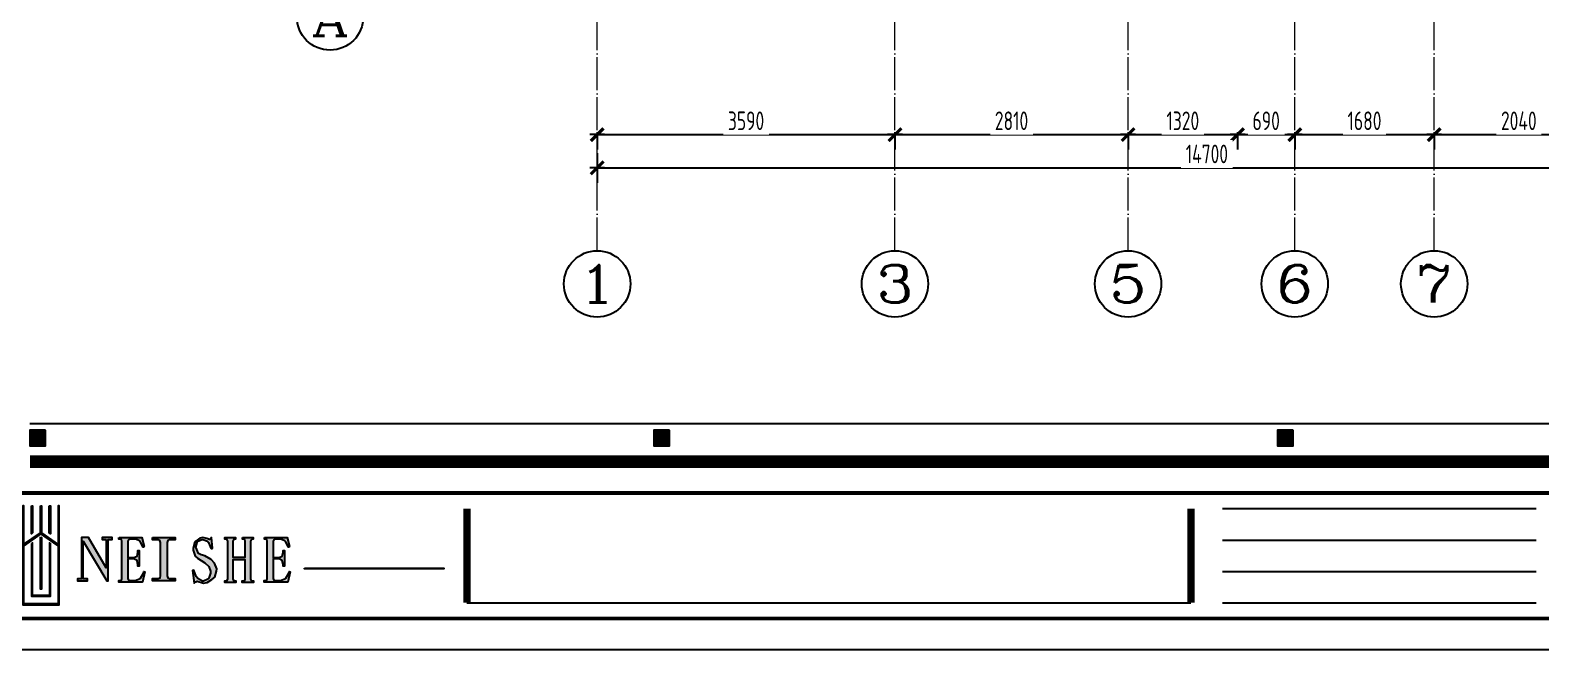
# Model space of a CAD drawing. Header units: inches. Extents: x -50945 to 250244, y -404780 to 18493.
# Drawn here: x 187437 to 205646, y -292400 to -284927 of the extents above; entities that cross this region are included whole.
import ezdxf
from ezdxf.enums import TextEntityAlignment as Align

# ---------------------------------------------------------------- set-up
doc = ezdxf.new("R2010")
doc.units = ezdxf.units.IN
doc.header["$MEASUREMENT"] = 0
doc.linetypes.add('DOTE', pattern=[2.42, 2, -0.2, 0.02, -0.2])
for name, color, linetype in [('15开关布置图-YJ', 2, 'Continuous'), ('AXIS', 1, 'Continuous'), ('AXIS_TEXT', 7, 'Continuous'), ('A图框', 7, 'Continuous'), ('D-ARCHI', 250, 'Continuous'), ('外标注', 50, 'Continuous')]:
    doc.layers.add(name, color=color, linetype=linetype)
doc.styles.add('_TCH_AXIS', font='COMPLEX', dxfattribs={"bigfont": 'GBCBIG'})
doc.styles.add('COMPLEX', font='COMPLEX')
doc.styles.add('HBA-DIMT', font='ARCHS.SHX', dxfattribs={"width": 0.8})
doc.dimstyles.new('HBA_40', dxfattribs={"dimscale": 50, "dimtxt": 2.5, "dimasz": 0.1, "dimexe": 2, "dimexo": 2.5, "dimgap": 0.6, "dimtad": 1, "dimdec": 0, "dimrnd": 5, "dimzin": 0, "dimtxsty": 'HBA-DIMT', "dimblk": 'HBA_DIMENSION_TICK', "dimblk1": 'HBA_DIMENSION_TICK', "dimblk2": 'HBA_DIMENSION_TICK', "dimcen": 0.125, "dimclrd": 44, "dimclre": 44, "dimclrt": 2, "dimadec": 0, "dimazin": 0, "dimtfac": 1, "dimtdec": 0, "dimtix": 1, "dimtmove": 1, "dimatfit": 3, "dimldrblk": 'HBA_Leader_Dot', "dimfxl": 0, "dimtvp": 1, "dimtfill": 1, "dimtolj": 1, "dimtzin": 0, "dimarcsym": 0})

# ---------------------------------------------------------------- blocks, each defined once
blk = doc.blocks.new('HBA_DIMENSION_TICK')
at = {"color": 0, "linetype": 'ByBlock'}
for p, q in [((-10, 0), (0, 0)), ((0, 0), (10, 0))]:
    blk.add_line(p, q, dxfattribs=at)
at = {"color": 50, "linetype": 'ByBlock'}
blk.add_solid([(-10, -7), (-7, -10), (7, 10), (10, 7)], dxfattribs=at)
blk = doc.blocks.new('*D822')
at = {"layer": 'Defpoints', "color": 0, "transparency": 16777216}
for p in [(194271, -285932), (197861, -285932), (197861, -286187)]:
    blk.add_point(p, dxfattribs=at)
at = {"layer": '外标注', "color": 44, "lineweight": -2, "transparency": 16777216}
for p, q in [((194271, -286157), (194271, -286367)), ((194280, -286187), (197852, -286187)), ((197861, -286157), (197861, -286367))]:
    blk.add_line(p, q, dxfattribs=at)
at = {"layer": '外标注', "color": 44, "lineweight": -2, "transparency": 16777216, "xscale": 9, "yscale": 9, "zscale": 9, "rotation": 180}
blk.add_blockref('HBA_DIMENSION_TICK', (194271, -286187), dxfattribs=at)
at = {"layer": '外标注', "color": 44, "lineweight": -2, "transparency": 16777216, "xscale": 9, "yscale": 9, "zscale": 9}
blk.add_blockref('HBA_DIMENSION_TICK', (197861, -286187), dxfattribs=at)
at = {"layer": '外标注', "color": 2, "transparency": 16777216, "insert": (196066, -286020), "char_height": 225, "attachment_point": 5, "style": 'HBA-DIMT', "bg_fill": 3, "box_fill_scale": 1.25, "bg_fill_color": 256, "bg_fill_true_color": 13158600, "bg_fill_transparency": 0}
blk.add_mtext('\\A1;3590', dxfattribs=at)
blk = doc.blocks.new('HBA_Leader_Dot')
at = {"color": 0, "linetype": 'ByBlock'}
blk.add_line((-5, 0), (-10, 0), dxfattribs=at)
at = {"color": 0, "linetype": 'ByBlock', "const_width": 5}
blk.add_lwpolyline([(-2.5, 0, 1), (2.5, 0, 1)], format="xyb", close=True, dxfattribs=at)
blk = doc.blocks.new('*D823')
at = {"layer": 'Defpoints', "color": 0, "transparency": 16777216}
for p in [(197861, -285932), (200671, -285932), (200671, -286187)]:
    blk.add_point(p, dxfattribs=at)
at = {"layer": '外标注', "color": 44, "lineweight": -2, "transparency": 16777216}
for p, q in [((197861, -286157), (197861, -286367)), ((197870, -286187), (200662, -286187)), ((200671, -286157), (200671, -286367))]:
    blk.add_line(p, q, dxfattribs=at)
at = {"layer": '外标注', "color": 44, "lineweight": -2, "transparency": 16777216, "xscale": 9, "yscale": 9, "zscale": 9, "rotation": 180}
blk.add_blockref('HBA_DIMENSION_TICK', (197861, -286187), dxfattribs=at)
at = {"layer": '外标注', "color": 44, "lineweight": -2, "transparency": 16777216, "xscale": 9, "yscale": 9, "zscale": 9}
blk.add_blockref('HBA_DIMENSION_TICK', (200671, -286187), dxfattribs=at)
at = {"layer": '外标注', "color": 2, "transparency": 16777216, "insert": (199266, -286020), "char_height": 225, "attachment_point": 5, "style": 'HBA-DIMT', "bg_fill": 3, "box_fill_scale": 1.25, "bg_fill_color": 256, "bg_fill_true_color": 13158600, "bg_fill_transparency": 0}
blk.add_mtext('\\A1;2810', dxfattribs=at)
blk = doc.blocks.new('*D824')
at = {"layer": 'Defpoints', "color": 0, "transparency": 16777216}
for p in [(200671, -285932), (201991, -285932), (201991, -286187)]:
    blk.add_point(p, dxfattribs=at)
at = {"layer": '外标注', "color": 44, "lineweight": -2, "transparency": 16777216}
for p, q in [((200671, -286157), (200671, -286367)), ((200680, -286187), (201982, -286187)), ((201991, -286157), (201991, -286367))]:
    blk.add_line(p, q, dxfattribs=at)
at = {"layer": '外标注', "color": 44, "lineweight": -2, "transparency": 16777216, "xscale": 9, "yscale": 9, "zscale": 9, "rotation": 180}
blk.add_blockref('HBA_DIMENSION_TICK', (200671, -286187), dxfattribs=at)
at = {"layer": '外标注', "color": 44, "lineweight": -2, "transparency": 16777216, "xscale": 9, "yscale": 9, "zscale": 9}
blk.add_blockref('HBA_DIMENSION_TICK', (201991, -286187), dxfattribs=at)
at = {"layer": '外标注', "color": 2, "transparency": 16777216, "insert": (201331, -286020), "char_height": 225, "attachment_point": 5, "style": 'HBA-DIMT', "bg_fill": 3, "box_fill_scale": 1.25, "bg_fill_color": 256, "bg_fill_true_color": 13158600, "bg_fill_transparency": 0}
blk.add_mtext('\\A1;1320', dxfattribs=at)
blk = doc.blocks.new('*D825')
at = {"layer": 'Defpoints', "color": 0, "transparency": 16777216}
for p in [(201991, -285932), (202681, -285932), (202681, -286187)]:
    blk.add_point(p, dxfattribs=at)
at = {"layer": '外标注', "color": 44, "lineweight": -2, "transparency": 16777216}
for p, q in [((201991, -286157), (201991, -286367)), ((202000, -286187), (202672, -286187)), ((202681, -286157), (202681, -286367))]:
    blk.add_line(p, q, dxfattribs=at)
at = {"layer": '外标注', "color": 44, "lineweight": -2, "transparency": 16777216, "xscale": 9, "yscale": 9, "zscale": 9, "rotation": 180}
blk.add_blockref('HBA_DIMENSION_TICK', (201991, -286187), dxfattribs=at)
at = {"layer": '外标注', "color": 44, "lineweight": -2, "transparency": 16777216, "xscale": 9, "yscale": 9, "zscale": 9}
blk.add_blockref('HBA_DIMENSION_TICK', (202681, -286187), dxfattribs=at)
at = {"layer": '外标注', "color": 2, "transparency": 16777216, "insert": (202336, -286020), "char_height": 225, "attachment_point": 5, "style": 'HBA-DIMT', "bg_fill": 3, "box_fill_scale": 1.25, "bg_fill_color": 256, "bg_fill_true_color": 13158600, "bg_fill_transparency": 0}
blk.add_mtext('\\A1;690', dxfattribs=at)
blk = doc.blocks.new('*D826')
at = {"layer": 'Defpoints', "color": 0, "transparency": 16777216}
for p in [(202681, -285932), (204361, -285932), (204361, -286187)]:
    blk.add_point(p, dxfattribs=at)
at = {"layer": '外标注', "color": 44, "lineweight": -2, "transparency": 16777216}
for p, q in [((202681, -286157), (202681, -286367)), ((202690, -286187), (204352, -286187)), ((204361, -286157), (204361, -286367))]:
    blk.add_line(p, q, dxfattribs=at)
at = {"layer": '外标注', "color": 44, "lineweight": -2, "transparency": 16777216, "xscale": 9, "yscale": 9, "zscale": 9, "rotation": 180}
blk.add_blockref('HBA_DIMENSION_TICK', (202681, -286187), dxfattribs=at)
at = {"layer": '外标注', "color": 44, "lineweight": -2, "transparency": 16777216, "xscale": 9, "yscale": 9, "zscale": 9}
blk.add_blockref('HBA_DIMENSION_TICK', (204361, -286187), dxfattribs=at)
at = {"layer": '外标注', "color": 2, "transparency": 16777216, "insert": (203521, -286020), "char_height": 225, "attachment_point": 5, "style": 'HBA-DIMT', "bg_fill": 3, "box_fill_scale": 1.25, "bg_fill_color": 256, "bg_fill_true_color": 13158600, "bg_fill_transparency": 0}
blk.add_mtext('\\A1;1680', dxfattribs=at)
blk = doc.blocks.new('*D827')
at = {"layer": 'Defpoints', "color": 0, "transparency": 16777216}
for p in [(204361, -285932), (206401, -285932), (206401, -286187)]:
    blk.add_point(p, dxfattribs=at)
at = {"layer": '外标注', "color": 44, "lineweight": -2, "transparency": 16777216}
for p, q in [((204361, -286157), (204361, -286367)), ((204370, -286187), (206392, -286187)), ((206401, -286157), (206401, -286367))]:
    blk.add_line(p, q, dxfattribs=at)
at = {"layer": '外标注', "color": 44, "lineweight": -2, "transparency": 16777216, "xscale": 9, "yscale": 9, "zscale": 9, "rotation": 180}
blk.add_blockref('HBA_DIMENSION_TICK', (204361, -286187), dxfattribs=at)
at = {"layer": '外标注', "color": 44, "lineweight": -2, "transparency": 16777216, "xscale": 9, "yscale": 9, "zscale": 9}
blk.add_blockref('HBA_DIMENSION_TICK', (206401, -286187), dxfattribs=at)
at = {"layer": '外标注', "color": 2, "transparency": 16777216, "insert": (205381, -286020), "char_height": 225, "attachment_point": 5, "style": 'HBA-DIMT', "bg_fill": 3, "box_fill_scale": 1.25, "bg_fill_color": 256, "bg_fill_true_color": 13158600, "bg_fill_transparency": 0}
blk.add_mtext('\\A1;2040', dxfattribs=at)
blk = doc.blocks.new('*D830')
at = {"layer": 'Defpoints', "color": 0, "transparency": 16777216}
for p in [(194271, -286187), (208971, -286187), (208971, -286587)]:
    blk.add_point(p, dxfattribs=at)
at = {"layer": '外标注', "color": 44, "lineweight": -2, "transparency": 16777216}
for p, q in [((194271, -286412), (194271, -286767)), ((208971, -286412), (208971, -286767)), ((194280, -286587), (208962, -286587))]:
    blk.add_line(p, q, dxfattribs=at)
at = {"layer": '外标注', "color": 44, "lineweight": -2, "transparency": 16777216, "xscale": 9, "yscale": 9, "zscale": 9, "rotation": 180}
blk.add_blockref('HBA_DIMENSION_TICK', (194271, -286587), dxfattribs=at)
at = {"layer": '外标注', "color": 44, "lineweight": -2, "transparency": 16777216, "xscale": 9, "yscale": 9, "zscale": 9}
blk.add_blockref('HBA_DIMENSION_TICK', (208971, -286587), dxfattribs=at)
at = {"layer": '外标注', "color": 2, "transparency": 16777216, "insert": (201621, -286420), "char_height": 225, "attachment_point": 5, "style": 'HBA-DIMT', "bg_fill": 3, "box_fill_scale": 1.25, "bg_fill_color": 256, "bg_fill_true_color": 13158600, "bg_fill_transparency": 0}
blk.add_mtext('\\A1;14700', dxfattribs=at)
blk = doc.blocks.new('_AXISO')
blk.add_circle((0, 0), 0.5)
at = {"layer": 'AXIS_TEXT', "style": 'COMPLEX', "width": 1.041667}
blk.add_attdef('A', text='', height=0.56, dxfattribs=at).set_placement((-0.25, -0.28), (0.25, -0.28), align=Align.FIT)
blk = doc.blocks.new('gegwe')
h = blk.add_hatch(color=9)
h.paths.add_polyline_path([(189652, -49616), (189652, -49028), (189629, -49028), (189629, -49617), (189269, -49867), (189269, -49028), (189267, -49028), (189246, -49028), (189246, -51182), (190039, -51182), (190039, -49027), (190014, -49027), (190014, -49865), (190014, -49868)])
h.paths.add_polyline_path([(190014, -49898), (190014, -51161), (189269, -51161), (189269, -49898), (189642, -49636)], flags=16)
h.paths.add_polyline_path([(189641, -49706), (189653, -49716), (189653, -50844), (189629, -50844), (189629, -49716)], flags=0)
h.paths.add_polyline_path([(189825, -49834), (189847, -49852), (189847, -51000), (189439, -51000), (189439, -49849), (189461, -49834), (189461, -50979), (189825, -50979)], flags=0)
h.paths.add_polyline_path([(189439, -49636), (189459, -49620), (189459, -49028), (189439, -49028)], flags=17)
h.paths.add_polyline_path([(189822, -49620), (189847, -49637), (189847, -49027), (189822, -49027)])
at = {"color": 9}
for points in [[(189267, -49028), (189246, -49028), (189246, -51182), (190039, -51182), (190039, -49027), (190014, -49027), (190014, -49865), (190014, -49868)], [(189269, -49867), (189269, -49028), (189267, -49028)], [(189269, -49867), (189629, -49617), (189629, -49028)], [(189439, -49028), (189459, -49028), (189459, -49620), (189439, -49636), (189439, -49028)], [(189629, -49028), (189650, -49028), (189652, -49028), (189652, -49616), (190014, -49868)], [(190014, -49898), (189642, -49636), (189269, -49898)], [(190014, -49898), (190014, -51161), (189269, -51161), (189269, -49898)], [(189439, -49849), (189439, -51000), (189847, -51000), (189847, -49852), (189825, -49834), (189825, -50979), (189461, -50979), (189461, -49834), (189461, -49834), (189439, -49849)], [(189641, -49706), (189653, -49716), (189653, -50844), (189629, -50844), (189629, -49716), (189641, -49706)]]:
    blk.add_lwpolyline(points, dxfattribs=at)
blk.add_lwpolyline([(189822, -49027), (189842, -49027), (189847, -49027), (189847, -49637), (189822, -49620), (189822, -49027)], close=True, dxfattribs=at)
blk = doc.blocks.new('gegeg')
at = {"layer": 'A图框'}
h = blk.add_hatch(color=256, dxfattribs=at)
h.dxf.hatch_style = 1
h.paths.add_polyline_path([(133887, -57733), (134062, -57733), (134062, -57558), (133887, -57558)])
h = blk.add_hatch(color=256, dxfattribs=at)
h.dxf.hatch_style = 1
h.paths.add_polyline_path([(140844, -57733), (141019, -57733), (141019, -57558), (140844, -57558)])
h = blk.add_hatch(color=256, dxfattribs=at)
h.dxf.hatch_style = 1
h.paths.add_polyline_path([(147800, -57733), (147975, -57733), (147975, -57558), (147800, -57558)])
for points in [[(134739, -58777), (134739, -59093), (134540, -58756), (134463, -58756), (134463, -59217), (134420, -59217), (134420, -59237), (134529, -59237), (134529, -59217), (134483, -59217), (134483, -58794), (134745, -59237), (134761, -59237), (134761, -58777), (134804, -58777), (134804, -58756), (134693, -58756), (134693, -58777)], [(134914, -59212), (134909, -59229), (134893, -59235), (134879, -59235), (134879, -59253), (135145, -59253), (135170, -59139), (135158, -59133), (135153, -59151), (135121, -59209), (135116, -59214), (135061, -59235), (135000, -59235), (134986, -59229), (134980, -59212), (134980, -58994), (135047, -58994), (135082, -59011), (135091, -59061), (135091, -59073), (135105, -59073), (135105, -58901), (135091, -58901), (135091, -58919), (135082, -58962), (135047, -58977), (134980, -58977), (134980, -58796), (134986, -58779), (135000, -58774), (135065, -58773), (135114, -58794), (135151, -58861), (135163, -58855), (135137, -58756), (134881, -58756), (134881, -58773), (134893, -58773), (134909, -58779), (134914, -58797)], [(135417, -58811), (135426, -58787), (135445, -58779), (135506, -58779), (135506, -58756), (135256, -58756), (135256, -58779), (135317, -58779), (135338, -58787), (135344, -58810), (135344, -59182), (135339, -59205), (135316, -59213), (135256, -59213), (135256, -59237), (135506, -59237), (135506, -59213), (135446, -59213), (135427, -59206), (135417, -59182)], [(135837, -59038), (135882, -59078), (135903, -59132), (135902, -59152), (135881, -59208), (135872, -59220), (135825, -59243), (135813, -59242), (135761, -59214), (135741, -59189), (135716, -59118), (135702, -59123), (135721, -59263), (135737, -59248), (135751, -59243), (135823, -59263), (135863, -59257), (135916, -59223), (135949, -59199), (135968, -59131), (135971, -59105), (135945, -59040), (135909, -59002), (135837, -58960), (135798, -58947), (135768, -58935), (135738, -58864), (135753, -58809), (135762, -58797), (135809, -58778), (135816, -58777), (135869, -58797), (135880, -58811), (135910, -58880), (135922, -58873), (135912, -58756), (135903, -58771), (135889, -58777), (135860, -58765), (135816, -58756), (135782, -58762), (135736, -58794), (135724, -58813), (135707, -58877), (135707, -58896), (135730, -58964), (135755, -58986)], [(136289, -59003), (136289, -59216), (136284, -59234), (136268, -59240), (136256, -59240), (136256, -59258), (136379, -59258), (136379, -59240), (136367, -59240), (136353, -59234), (136346, -59218), (136346, -58797), (136353, -58780), (136367, -58774), (136377, -58774), (136377, -58756), (136258, -58756), (136258, -58774), (136268, -58774), (136284, -58780), (136289, -58797), (136289, -58975), (136150, -58975), (136150, -58797), (136157, -58780), (136172, -58774), (136180, -58774), (136180, -58756), (136062, -58756), (136062, -58774), (136072, -58774), (136088, -58780), (136093, -58797), (136093, -59216), (136088, -59234), (136072, -59240), (136060, -59240), (136060, -59258), (136183, -59258), (136183, -59240), (136171, -59240), (136157, -59235), (136150, -59217), (136150, -59003)], [(136534, -59212), (136530, -59229), (136514, -59235), (136499, -59235), (136499, -59253), (136765, -59253), (136791, -59139), (136779, -59133), (136774, -59151), (136742, -59209), (136736, -59214), (136681, -59235), (136621, -59235), (136607, -59229), (136600, -59212), (136600, -58994), (136667, -58994), (136702, -59011), (136711, -59061), (136711, -59073), (136725, -59073), (136725, -58901), (136711, -58901), (136711, -58919), (136702, -58962), (136668, -58977), (136600, -58977), (136600, -58796), (136606, -58779), (136620, -58774), (136686, -58773), (136734, -58794), (136771, -58861), (136783, -58855), (136758, -58756), (136502, -58756), (136502, -58773), (136513, -58773), (136530, -58779), (136534, -58797)], [(138503, -59104), (138503, -59096), (136951, -59096), (136951, -59104)]]:
    blk.add_hatch(color=256, dxfattribs=at).paths.add_polyline_path(points)
for p, q in [((133887, -57482), (161887, -57482)), ((147184, -58433), (150684, -58433)), ((147184, -58783), (150684, -58783)), ((147184, -59133), (150684, -59133)), ((138761, -59483), (146834, -59483)), ((147184, -59483), (150684, -59483))]:
    blk.add_line(p, q, dxfattribs=at)
for points in [[(162587, -39218), (162587, -60008), (133187, -60008), (133187, -39218)], [(134062, -57558), (133887, -57558), (133887, -57733), (134062, -57733)], [(141019, -57558), (140844, -57558), (140844, -57733), (141019, -57733)], [(147975, -57558), (147800, -57558), (147800, -57733), (147975, -57733)], [(134739, -58777), (134739, -59093), (134540, -58756), (134463, -58756), (134463, -59217), (134420, -59217), (134420, -59237), (134529, -59237), (134529, -59217), (134483, -59217), (134483, -58794), (134745, -59237), (134761, -59237), (134761, -58777), (134804, -58777), (134804, -58756), (134693, -58756), (134693, -58777), (134739, -58777)], [(135256, -58756), (135506, -58756), (135506, -58779), (135445, -58779), (135426, -58787), (135417, -58811), (135417, -59182), (135427, -59206), (135446, -59213), (135506, -59213), (135506, -59237), (135256, -59237), (135256, -59213), (135316, -59213), (135339, -59205), (135344, -59182), (135344, -58810), (135338, -58787), (135317, -58779), (135256, -58779), (135256, -58756)], [(136951, -59096), (138503, -59096), (138503, -59104), (136951, -59104)]]:
    blk.add_lwpolyline(points, close=True, dxfattribs=at)
for points, const_width in [([(161887, -57908), (133887, -57908)], 140), ([(138761, -58433), (138761, -59483)], 84), ([(146834, -58433), (146834, -59483)], 84)]:
    blk.add_lwpolyline(points, dxfattribs=dict(at, const_width=const_width))
at = {"layer": 'A图框', "const_width": 42}
blk.add_lwpolyline([(133537, -58258), (162237, -58258), (162237, -59658), (133537, -59658)], close=True, dxfattribs=at)
at = {"layer": 'A图框'}
for points in [[(134882, -58756), (135137, -58756), (135163, -58855), (135151, -58861), (135116, -58798), (135112, -58793), (135065, -58773), (135000, -58774), (134986, -58779), (134980, -58796), (134980, -58977), (135047, -58977), (135082, -58962), (135091, -58919), (135091, -58901), (135105, -58901), (135105, -59073), (135091, -59073), (135091, -59061), (135082, -59011), (135047, -58994), (134980, -58994), (134980, -59212), (134986, -59229), (135000, -59235), (135061, -59235), (135116, -59214), (135121, -59209), (135153, -59151), (135158, -59133), (135170, -59139), (135145, -59253), (134879, -59253), (134879, -59235), (134893, -59235), (134909, -59229), (134914, -59212), (134914, -58797), (134909, -58779), (134893, -58773), (134881, -58773), (134881, -58756)], [(135910, -58880), (135922, -58873), (135912, -58756), (135903, -58771), (135889, -58777), (135860, -58765), (135816, -58756), (135782, -58762), (135736, -58794), (135724, -58813), (135707, -58877), (135707, -58896), (135730, -58964), (135755, -58986), (135837, -59038), (135882, -59078), (135903, -59132), (135902, -59152), (135881, -59208), (135872, -59220), (135825, -59243), (135813, -59242), (135761, -59214), (135741, -59189), (135716, -59118), (135702, -59123), (135721, -59263), (135737, -59248), (135751, -59243), (135823, -59263), (135863, -59257), (135916, -59223), (135949, -59199), (135968, -59131), (135971, -59105), (135945, -59040), (135909, -59002), (135837, -58960), (135798, -58947), (135768, -58935), (135738, -58864), (135753, -58809), (135762, -58797), (135809, -58778), (135816, -58777), (135869, -58797), (135880, -58811), (135910, -58880)], [(136258, -58756), (136377, -58756), (136377, -58774), (136367, -58774), (136353, -58780), (136346, -58797), (136346, -59218), (136353, -59234), (136367, -59240), (136379, -59240), (136379, -59258), (136256, -59258), (136256, -59240), (136268, -59240), (136284, -59234), (136289, -59216), (136289, -59003), (136150, -59003), (136150, -59217), (136157, -59235), (136171, -59240), (136183, -59240), (136183, -59258), (136060, -59258), (136060, -59240), (136072, -59240), (136088, -59234), (136093, -59216), (136093, -58797), (136088, -58780), (136072, -58774), (136062, -58774), (136062, -58756), (136180, -58756), (136180, -58774), (136172, -58774), (136157, -58780), (136150, -58797), (136150, -58975), (136289, -58975), (136289, -58797), (136284, -58780), (136268, -58774), (136258, -58774), (136258, -58756)], [(136502, -58756), (136758, -58756), (136783, -58855), (136771, -58861), (136736, -58798), (136732, -58793), (136686, -58773), (136620, -58774), (136606, -58779), (136600, -58796), (136600, -58977), (136668, -58977), (136702, -58962), (136711, -58919), (136711, -58901), (136725, -58901), (136725, -59073), (136711, -59073), (136711, -59061), (136702, -59011), (136667, -58994), (136600, -58994), (136600, -59212), (136607, -59229), (136621, -59235), (136681, -59235), (136736, -59214), (136742, -59209), (136774, -59151), (136779, -59133), (136791, -59139), (136765, -59253), (136499, -59253), (136499, -59235), (136514, -59235), (136530, -59229), (136534, -59212), (136534, -58797), (136530, -58779), (136513, -58773), (136502, -58773), (136502, -58756)]]:
    blk.add_lwpolyline(points, dxfattribs=at)
at = {"layer": '15开关布置图-YJ', "color": 2, "xscale": 0.5119999999988067, "yscale": 0.5119999999988067, "zscale": 0.5119999999988067}
blk.add_blockref('gegwe', (36914, -33299), dxfattribs=at)

msp = doc.modelspace()

# ---------------------------------------------------------------- block references
at = {"layer": 'AXIS'}
ref = msp.add_blockref('_AXISO', (191051.36, -284766.95), dxfattribs=dict(at, xscale=800, yscale=800, zscale=800))
ref.add_attrib('A', 'A', dxfattribs={"layer": 'AXIS_TEXT', "height": 452.55, "style": '_TCH_AXIS', "width": 1.166667}).set_placement((190825.08, -284993.23), (191277.63, -284993.23), align=Align.FIT)
ref = msp.add_blockref('_AXISO', (194271.15, -287986.95), dxfattribs=dict(at, xscale=800, yscale=800, zscale=800))
ref.add_attrib('A', '1', dxfattribs={"layer": 'AXIS_TEXT', "height": 452.55, "style": '_TCH_AXIS', "width": 2.333333}).set_placement((194044.88, -288213.23), (194497.43, -288213.23), align=Align.FIT)
ref = msp.add_blockref('_AXISO', (197860.85, -287986.95), dxfattribs=dict(at, xscale=800, yscale=800, zscale=800))
ref.add_attrib('A', '3', dxfattribs={"layer": 'AXIS_TEXT', "height": 452.55, "style": '_TCH_AXIS', "width": 1.5}).set_placement((197634.58, -288213.23), (198087.13, -288213.23), align=Align.FIT)
ref = msp.add_blockref('_AXISO', (200670.85, -287986.95), dxfattribs=dict(at, xscale=800, yscale=800, zscale=800))
ref.add_attrib('A', '5', dxfattribs={"layer": 'AXIS_TEXT', "height": 452.55, "style": '_TCH_AXIS', "width": 1.5}).set_placement((200444.58, -288213.23), (200897.13, -288213.23), align=Align.FIT)
ref = msp.add_blockref('_AXISO', (202680.85, -287986.95), dxfattribs=dict(at, xscale=800, yscale=800, zscale=800))
ref.add_attrib('A', '6', dxfattribs={"layer": 'AXIS_TEXT', "height": 452.55, "style": '_TCH_AXIS', "width": 1.5}).set_placement((202454.58, -288213.23), (202907.13, -288213.23), align=Align.FIT)
ref = msp.add_blockref('_AXISO', (204360.85, -287986.95), dxfattribs=dict(at, xscale=800, yscale=800, zscale=800))
ref.add_attrib('A', '7', dxfattribs={"layer": 'AXIS_TEXT', "height": 452.55, "style": '_TCH_AXIS', "width": 1.5}).set_placement((204134.58, -288213.23), (204587.13, -288213.23), align=Align.FIT)

# ---------------------------------------------------------------- dimensions: what is measured, and where the dimension line sits
at = {"layer": '外标注'}
dim = msp.add_linear_dim(base=(197860.85, -286186.95), p1=(194271.15, -285931.91), p2=(197860.85, -285931.91), dimstyle='HBA_40', override={"dimscale": 90, "dimfxl": 200, "dimfxlon": 1}, dxfattribs=at)
dim.commit()
dim.dimension.update_dxf_attribs({"geometry": '*D822', "text_midpoint": (196066, -286020.45)})

# ---------------------------------------------------------------- next in the draw order: dimensions: what is measured, and where the dimension line sits
dim = msp.add_linear_dim(base=(200670.85, -286186.95), p1=(197860.85, -285931.91), p2=(200670.85, -285931.91), dimstyle='HBA_40', override={"dimscale": 90, "dimfxl": 200, "dimfxlon": 1}, dxfattribs=at)
dim.commit()
dim.dimension.update_dxf_attribs({"geometry": '*D823', "text_midpoint": (199265.85, -286020.45)})

# ---------------------------------------------------------------- next in the draw order: dimensions: what is measured, and where the dimension line sits
dim = msp.add_linear_dim(base=(201990.85, -286186.95), p1=(200670.85, -285931.91), p2=(201990.85, -285931.91), dimstyle='HBA_40', override={"dimscale": 90, "dimfxl": 200, "dimfxlon": 1}, dxfattribs=at)
dim.commit()
dim.dimension.update_dxf_attribs({"geometry": '*D824', "text_midpoint": (201330.85, -286020.45)})

# ---------------------------------------------------------------- next in the draw order: dimensions: what is measured, and where the dimension line sits
dim = msp.add_linear_dim(base=(202680.85, -286186.95), p1=(201990.85, -285931.91), p2=(202680.85, -285931.91), dimstyle='HBA_40', override={"dimscale": 90, "dimfxl": 200, "dimfxlon": 1}, dxfattribs=at)
dim.commit()
dim.dimension.update_dxf_attribs({"geometry": '*D825', "text_midpoint": (202335.85, -286020.45)})

# ---------------------------------------------------------------- next in the draw order: dimensions: what is measured, and where the dimension line sits
dim = msp.add_linear_dim(base=(204360.85, -286186.95), p1=(202680.85, -285931.91), p2=(204360.85, -285931.91), dimstyle='HBA_40', override={"dimscale": 90, "dimfxl": 200, "dimfxlon": 1}, dxfattribs=at)
dim.commit()
dim.dimension.update_dxf_attribs({"geometry": '*D826', "text_midpoint": (203520.85, -286020.45)})

# ---------------------------------------------------------------- next in the draw order: dimensions: what is measured, and where the dimension line sits
dim = msp.add_linear_dim(base=(206400.85, -286186.95), p1=(204360.85, -285931.91), p2=(206400.85, -285931.91), dimstyle='HBA_40', override={"dimscale": 90, "dimfxl": 200, "dimfxlon": 1}, dxfattribs=at)
dim.commit()
dim.dimension.update_dxf_attribs({"geometry": '*D827', "text_midpoint": (205380.85, -286020.45)})

# ---------------------------------------------------------------- next in the draw order: dimensions: what is measured, and where the dimension line sits
dim = msp.add_linear_dim(base=(208971.15, -286586.95), p1=(194271.15, -286186.95), p2=(208971.15, -286186.95), dimstyle='HBA_40', override={"dimscale": 90, "dimfxl": 200, "dimfxlon": 1}, dxfattribs=at)
dim.commit()
dim.dimension.update_dxf_attribs({"geometry": '*D830', "text_midpoint": (201621.15, -286420.45)})

# ---------------------------------------------------------------- next in the draw order: linework, layer by layer
at = {"layer": 'D-ARCHI', "color": 251, "linetype": 'DOTE', "lineweight": 5, "ltscale": 200}
for p, q in [((194271.15, -287586.95), (194271.15, -272638.38)), ((202680.85, -287586.95), (202680.85, -272638.38)), ((204360.85, -287586.95), (204360.85, -272638.38)), ((197860.85, -287586.95), (197860.85, -281258.62)), ((200670.85, -287586.95), (200670.85, -281258.62))]:
    msp.add_line(p, q, dxfattribs=at)

# ---------------------------------------------------------------- next in the draw order: block references
at = {"layer": '15开关布置图-YJ', "color": 2, "xscale": 1.081091401797356, "yscale": 1.081091401797356, "zscale": 1.081091401797356}
msp.add_blockref('gegeg', (42688.17, -227526.41), dxfattribs=at)

doc.saveas('drawing.dxf')
